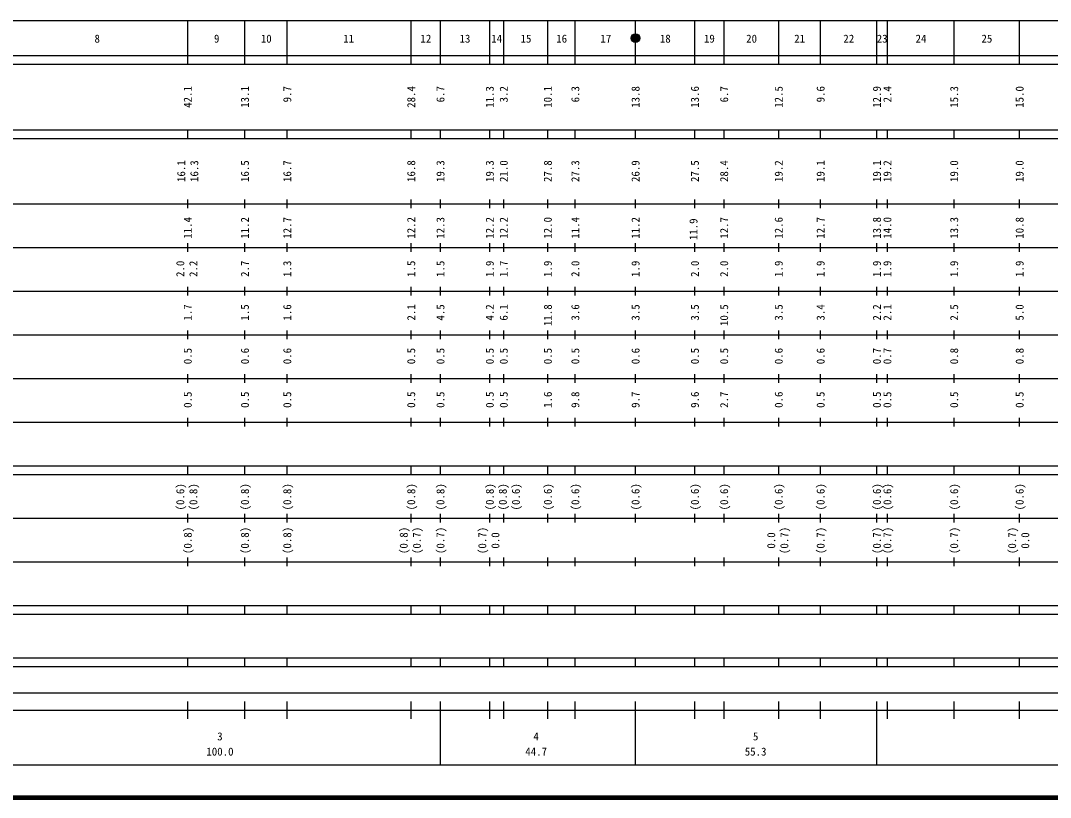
# Model space of a CAD drawing. Units: millimetres on the paper, enlarged 1000 times. Extents: x 40000 to 680000, y 20000 to 380000.
# Drawn here: x 271808 to 507760, y 20000 to 198006 of the extents above; entities that cross this region are included whole.
import ezdxf
from ezdxf.enums import TextEntityAlignment as Align

# ---------------------------------------------------------------- set-up
doc = ezdxf.new("R2010")
doc.units = ezdxf.units.MM
doc.header["$LTSCALE"] = 1000
doc.layers.add('M-TTL', color=2, linetype='Continuous', lineweight=140)
doc.layers.add('M-TTL-BAND', color=7, linetype='Continuous', lineweight=25)
doc.styles.add('ＭＳ ゴシック', font='')
doc.styles.get('ＭＳ ゴシック').set_extended_font_data('MS Gothic')

msp = doc.modelspace()

# ---------------------------------------------------------------- linework, layer by layer
at = {"layer": 'M-TTL'}
msp.add_line((40000, 20000), (680000, 20000), dxfattribs=at)
at = {"layer": 'M-TTL-BAND'}
for p, q in [((68000, 198000), (579000, 198000)), ((310100, 188000), (310100, 198000)), ((323200, 188000), (323200, 198000)), ((332900, 187999), (332900, 197999)), ((361300, 188006), (361300, 198006)), ((368000, 188000), (368000, 198000)), ((379300, 188000), (379300, 198000)), ((382500, 188000), (382500, 198000)), ((392600, 188000), (392600, 198000)), ((398900, 188000), (398900, 198000)), ((412700, 188000), (412700, 198000)), ((426300, 188000), (426300, 198000)), ((433000, 188000), (433000, 198000)), ((445500, 188000), (445500, 198000)), ((455100, 188000), (455100, 198000)), ((468000, 188000), (468000, 198000)), ((470400, 188000), (470400, 198000)), ((485700, 188000), (485700, 198000)), ((500700, 188000), (500700, 198000)), ((40000, 190000), (579000, 190000)), ((40000, 188000), (579000, 188000)), ((40000, 173000), (579000, 173000)), ((310100, 171000), (310100, 173000)), ((323200, 171000), (323200, 173000)), ((332900, 170999), (332900, 172999)), ((361300, 171006), (361300, 173006)), ((368000, 171000), (368000, 173000)), ((379300, 171000), (379300, 173000)), ((382500, 171000), (382500, 173000)), ((392600, 171000), (392600, 173000)), ((398900, 171000), (398900, 173000)), ((412700, 171000), (412700, 173000)), ((426300, 171000), (426300, 173000)), ((433000, 171000), (433000, 173000)), ((445500, 171000), (445500, 173000)), ((455100, 171000), (455100, 173000)), ((468000, 171000), (468000, 173000)), ((470400, 171000), (470400, 173000)), ((485700, 171000), (485700, 173000)), ((500700, 171000), (500700, 173000)), ((40000, 171000), (579000, 171000)), ((40000, 156000), (579000, 156000)), ((310100, 155000), (310100, 157000)), ((323200, 155000), (323200, 157000)), ((332900, 154999), (332900, 156999)), ((361300, 155006), (361300, 157006)), ((368000, 155000), (368000, 157000)), ((379300, 155000), (379300, 157000)), ((382500, 155000), (382500, 157000)), ((392600, 155000), (392600, 157000)), ((398900, 155000), (398900, 157000)), ((412700, 155000), (412700, 157000)), ((426300, 155000), (426300, 157000)), ((433000, 155000), (433000, 157000)), ((445500, 155000), (445500, 157000)), ((455100, 155000), (455100, 157000)), ((468000, 155000), (468000, 157000)), ((470400, 155000), (470400, 157000)), ((485700, 155000), (485700, 157000)), ((500700, 155000), (500700, 157000)), ((310100, 145000), (310100, 147000)), ((323200, 145000), (323200, 147000)), ((332900, 144999), (332900, 146999)), ((361300, 145006), (361300, 147006)), ((368000, 145000), (368000, 147000)), ((379300, 145000), (379300, 147000)), ((382500, 145000), (382500, 147000)), ((392600, 145000), (392600, 147000)), ((398900, 145000), (398900, 147000)), ((412700, 145000), (412700, 147000)), ((426300, 145000), (426300, 147000)), ((433000, 145000), (433000, 147000)), ((445500, 145000), (445500, 147000)), ((455100, 145000), (455100, 147000)), ((468000, 145000), (468000, 147000)), ((470400, 145000), (470400, 147000)), ((485700, 145000), (485700, 147000)), ((500700, 145000), (500700, 147000)), ((46000, 146000), (579000, 146000)), ((310100, 135000), (310100, 137000)), ((323200, 135000), (323200, 137000)), ((332900, 134999), (332900, 136999)), ((361300, 135006), (361300, 137006)), ((368000, 135000), (368000, 137000)), ((379300, 135000), (379300, 137000)), ((382500, 135000), (382500, 137000)), ((392600, 135000), (392600, 137000)), ((398900, 135000), (398900, 137000)), ((412700, 135000), (412700, 137000)), ((426300, 135000), (426300, 137000)), ((433000, 135000), (433000, 137000)), ((445500, 135000), (445500, 137000)), ((455100, 135000), (455100, 137000)), ((468000, 135000), (468000, 137000)), ((470400, 135000), (470400, 137000)), ((485700, 135000), (485700, 137000)), ((500700, 135000), (500700, 137000)), ((52000, 136000), (579000, 136000)), ((46000, 126000), (579000, 126000)), ((310100, 125000), (310100, 127000)), ((323200, 125000), (323200, 127000)), ((332900, 124999), (332900, 126999)), ((361300, 125006), (361300, 127006)), ((368000, 125000), (368000, 127000)), ((379300, 125000), (379300, 127000)), ((382500, 125000), (382500, 127000)), ((392600, 125000), (392600, 127000)), ((398900, 125000), (398900, 127000)), ((412700, 125000), (412700, 127000)), ((426300, 125000), (426300, 127000)), ((433000, 125000), (433000, 127000)), ((445500, 125000), (445500, 127000)), ((455100, 125000), (455100, 127000)), ((468000, 125000), (468000, 127000)), ((470400, 125000), (470400, 127000)), ((485700, 125000), (485700, 127000)), ((500700, 125000), (500700, 127000)), ((52000, 116000), (579000, 116000)), ((310100, 115000), (310100, 117000)), ((323200, 115000), (323200, 117000)), ((332900, 114999), (332900, 116999)), ((361300, 115006), (361300, 117006)), ((368000, 115000), (368000, 117000)), ((379300, 115000), (379300, 117000)), ((382500, 115000), (382500, 117000)), ((392600, 115000), (392600, 117000)), ((398900, 115000), (398900, 117000)), ((412700, 115000), (412700, 117000)), ((426300, 115000), (426300, 117000)), ((433000, 115000), (433000, 117000)), ((445500, 115000), (445500, 117000)), ((455100, 115000), (455100, 117000)), ((468000, 115000), (468000, 117000)), ((470400, 115000), (470400, 117000)), ((485700, 115000), (485700, 117000)), ((500700, 115000), (500700, 117000)), ((310100, 105000), (310100, 107000)), ((323200, 105000), (323200, 107000)), ((332900, 104999), (332900, 106999)), ((361300, 105006), (361300, 107006)), ((368000, 105000), (368000, 107000)), ((379300, 105000), (379300, 107000)), ((382500, 105000), (382500, 107000)), ((382500, 105000), (382500, 107000)), ((392600, 105000), (392600, 107000)), ((398900, 105000), (398900, 107000)), ((412700, 105000), (412700, 107000)), ((426300, 105000), (426300, 107000)), ((433000, 105000), (433000, 107000)), ((445500, 105000), (445500, 107000)), ((455100, 105000), (455100, 107000)), ((468000, 105000), (468000, 107000)), ((470400, 105000), (470400, 107000)), ((485700, 105000), (485700, 107000)), ((500700, 105000), (500700, 107000)), ((46000, 106000), (579000, 106000)), ((40000, 96000), (579000, 96000)), ((310100, 94000), (310100, 96000)), ((323200, 94000), (323200, 96000)), ((332900, 93999), (332900, 95999)), ((361300, 94006), (361300, 96006)), ((368000, 94000), (368000, 96000)), ((379300, 94000), (379300, 96000)), ((382500, 94000), (382500, 96000)), ((392600, 94000), (392600, 96000)), ((398900, 94000), (398900, 96000)), ((412700, 94000), (412700, 96000)), ((426300, 94000), (426300, 96000)), ((433000, 94000), (433000, 96000)), ((445500, 94000), (445500, 96000)), ((455100, 94000), (455100, 96000)), ((468000, 94000), (468000, 96000)), ((470400, 94000), (470400, 96000)), ((485700, 94000), (485700, 96000)), ((500700, 94000), (500700, 96000)), ((40000, 94000), (579000, 94000)), ((310100, 83000), (310100, 85000)), ((323200, 83000), (323200, 85000)), ((332900, 82999), (332900, 84999)), ((361300, 83006), (361300, 85006)), ((368000, 83000), (368000, 85000)), ((379300, 83000), (379300, 85000)), ((382500, 83000), (382500, 85000)), ((392600, 83000), (392600, 85000)), ((398900, 83000), (398900, 85000)), ((412700, 83000), (412700, 85000)), ((426300, 83000), (426300, 85000)), ((433000, 83000), (433000, 85000)), ((445500, 83000), (445500, 85000)), ((455100, 83000), (455100, 85000)), ((468000, 83000), (468000, 85000)), ((470400, 83000), (470400, 85000)), ((485700, 83000), (485700, 85000)), ((500700, 83000), (500700, 85000)), ((49000, 84000), (579000, 84000)), ((40000, 74000), (579000, 74000)), ((310100, 73000), (310100, 75000)), ((323200, 73000), (323200, 75000)), ((332900, 72999), (332900, 74999)), ((361300, 73006), (361300, 75006)), ((368000, 73000), (368000, 75000)), ((379300, 73000), (379300, 75000)), ((382500, 73000), (382500, 75000)), ((392600, 73000), (392600, 75000)), ((398900, 73000), (398900, 75000)), ((412700, 73000), (412700, 75000)), ((426300, 73000), (426300, 75000)), ((433000, 73000), (433000, 75000)), ((445500, 73000), (445500, 75000)), ((455100, 73000), (455100, 75000)), ((468000, 73000), (468000, 75000)), ((470400, 73000), (470400, 75000)), ((485700, 73000), (485700, 75000)), ((500700, 73000), (500700, 75000)), ((40000, 64000), (579000, 64000)), ((310100, 62000), (310100, 64000)), ((323200, 62000), (323200, 64000)), ((332900, 61999), (332900, 63999)), ((361300, 62006), (361300, 64006)), ((368000, 62000), (368000, 64000)), ((379300, 62000), (379300, 64000)), ((382500, 62000), (382500, 64000)), ((392600, 62000), (392600, 64000)), ((398900, 62000), (398900, 64000)), ((412700, 62000), (412700, 64000)), ((426300, 62000), (426300, 64000)), ((433000, 62000), (433000, 64000)), ((445500, 62000), (445500, 64000)), ((455100, 62000), (455100, 64000)), ((468000, 62000), (468000, 64000)), ((470400, 62000), (470400, 64000)), ((485700, 62000), (485700, 64000)), ((500700, 62000), (500700, 64000)), ((40000, 62000), (579000, 62000)), ((40000, 52000), (579000, 52000)), ((310100, 50000), (310100, 52000)), ((323200, 50000), (323200, 52000)), ((332900, 49999), (332900, 51999)), ((361300, 50006), (361300, 52006)), ((368000, 50000), (368000, 52000)), ((379300, 50000), (379300, 52000)), ((382500, 50000), (382500, 52000)), ((392600, 50000), (392600, 52000)), ((398900, 50000), (398900, 52000)), ((412700, 50000), (412700, 52000)), ((426300, 50000), (426300, 52000)), ((433000, 50000), (433000, 52000)), ((445500, 50000), (445500, 52000)), ((455100, 50000), (455100, 52000)), ((468000, 50000), (468000, 52000)), ((470400, 50000), (470400, 52000)), ((485700, 50000), (485700, 52000)), ((500700, 50000), (500700, 52000)), ((40000, 50000), (579000, 50000)), ((71000, 44000), (565498, 44000)), ((310100, 38000), (310100, 42000)), ((323200, 38001), (323200, 42000)), ((332900, 38000), (332900, 41999)), ((361300, 38006), (361300, 42006)), ((368000, 27500), (368000, 42000)), ((379300, 38000), (379300, 42000)), ((382500, 38000), (382500, 42000)), ((392600, 38000), (392600, 42000)), ((398900, 38000), (398900, 42000)), ((412700, 27500), (412700, 42000)), ((426300, 38000), (426300, 42000)), ((433000, 38000), (433000, 42000)), ((445500, 38000), (445500, 42000)), ((455100, 38000), (455100, 42000)), ((468000, 27500), (468000, 42000)), ((470400, 38000), (470400, 42000)), ((485700, 38000), (485700, 42000)), ((500700, 38000), (500700, 42000)), ((40000, 40000), (579000, 40000)), ((68000, 27500), (579000, 27500))]:
    msp.add_line(p, q, dxfattribs=at)
for radius in [1000, 900, 800, 700, 600, 500, 400, 300, 200, 100]:
    msp.add_circle((412700, 194000), radius, dxfattribs=at)

# ---------------------------------------------------------------- texts
at = {"layer": 'M-TTL-BAND', "style": 'ＭＳ ゴシック'}
for s, p in [('8', (289368, 192405)), ('9', (316739, 192405)), ('10', (328091, 192405)), ('11', (346978, 192405)), ('12', (364663, 192405)), ('13', (373620, 192405)), ('14', (380883, 192405)), ('15', (387591, 192405)), ('16', (395777, 192405)), ('17', (405905, 192405)), ('18', (419520, 192405)), ('19', (429621, 192405)), ('20', (439296, 192405)), ('21', (450320, 192405)), ('22', (461560, 192405)), ('23', (469209, 192405)), ('24', (478110, 192405)), ('25', (493203, 192405)), ('3', (317481, 32523)), ('4', (389933, 32523)), ('5', (440219, 32523)), ('100.0', (317481, 29033)), ('44.7', (389933, 29033)), ('55.3', (440219, 29033))]:
    msp.add_text(s, height=1833, dxfattribs=at).set_placement(p, align=Align.BOTTOM_CENTER)
for s, p in [('42.1', (310100, 183000)), ('13.1', (323200, 183000)), ('9.7', (332900, 182999)), ('28.4', (361300, 183006)), ('6.7', (368000, 182999)), ('11.3', (379300, 183000)), ('3.2', (382500, 183000)), ('10.1', (392600, 183000)), ('6.3', (398900, 183000)), ('13.8', (412700, 183000)), ('13.6', (426300, 183000)), ('6.7', (433000, 183000)), ('12.5', (445500, 183000)), ('9.6', (455100, 183000)), ('12.9', (468000, 183000)), ('2.4', (470400, 183000)), ('15.3', (485700, 183000)), ('15.0', (500700, 183000)), ('16.1', (308600, 166000)), ('16.3', (311600, 166000)), ('16.5', (323200, 166000)), ('16.7', (332900, 165999)), ('16.8', (361300, 166006)), ('19.3', (368000, 165999)), ('19.3', (379300, 166000)), ('21.0', (382500, 166000)), ('27.8', (392600, 166000)), ('27.3', (398900, 166000)), ('26.9', (412700, 166000)), ('27.5', (426300, 166000)), ('28.4', (433000, 166000)), ('19.2', (445500, 166000)), ('19.1', (455100, 166000)), ('19.1', (468000, 166000)), ('19.2', (470400, 166000)), ('19.0', (485700, 166000)), ('19.0', (500700, 166000)), ('11.4', (310100, 153000)), ('11.2', (323200, 153000)), ('12.7', (332900, 152999)), ('12.2', (361300, 153006)), ('12.3', (368000, 152999)), ('12.2', (379300, 153000)), ('12.2', (382500, 153000)), ('12.0', (392600, 153000)), ('11.4', (398900, 153000)), ('11.2', (412700, 153000)), ('11.9', (425977, 152677)), ('12.7', (433000, 153000)), ('12.6', (445500, 153000)), ('12.7', (455100, 153000)), ('13.8', (468000, 153000)), ('14.0', (470400, 153000)), ('13.3', (485700, 153000)), ('10.8', (500700, 153000)), ('2.7', (323200, 143000)), ('1.3', (332900, 142999)), ('1.5', (361300, 143006)), ('1.5', (368000, 142999)), ('1.9', (379300, 143000)), ('1.7', (382500, 143000)), ('1.9', (392600, 143000)), ('2.0', (398900, 143000)), ('1.9', (412700, 143000)), ('2.0', (426300, 143000)), ('2.0', (433000, 143000)), ('1.9', (445500, 143000)), ('1.9', (455100, 143000)), ('1.9', (468000, 143000)), ('1.9', (470400, 143000)), ('1.9', (485700, 143000)), ('1.9', (500700, 143000)), ('1.7', (310100, 133000)), ('1.5', (323200, 133000)), ('1.6', (332900, 132999)), ('2.1', (361300, 133006)), ('4.5', (368000, 132999)), ('4.2', (379300, 133000)), ('6.1', (382500, 133000)), ('11.8', (392600, 133000)), ('3.6', (398900, 133000)), ('3.5', (412700, 133000)), ('3.5', (426300, 133000)), ('10.5', (433000, 133000)), ('3.5', (445500, 133000)), ('3.4', (455100, 133000)), ('2.2', (468000, 133000)), ('2.1', (470400, 133000)), ('2.5', (485700, 133000)), ('5.0', (500700, 133000)), ('0.5', (310100, 123000)), ('0.6', (323200, 123000)), ('0.6', (332900, 122999)), ('0.5', (361300, 123006)), ('0.5', (368000, 122999)), ('0.5', (379300, 123000)), ('0.5', (382500, 123000)), ('0.5', (392600, 123000)), ('0.5', (398900, 123000)), ('0.6', (412700, 123000)), ('0.5', (426300, 123000)), ('0.5', (433000, 123000)), ('0.6', (445500, 123000)), ('0.6', (455100, 123000)), ('0.7', (468000, 123000)), ('0.7', (470400, 123000)), ('0.8', (485700, 123000)), ('0.8', (500700, 123000)), ('0.5', (310100, 113000)), ('0.5', (323200, 113000)), ('0.5', (332900, 112999)), ('0.5', (361300, 113006)), ('0.5', (368000, 112999)), ('0.5', (379300, 113000)), ('0.5', (382500, 113000)), ('1.6', (392600, 113000)), ('9.8', (398900, 113000)), ('9.7', (412700, 113000)), ('9.6', (426300, 113000)), ('2.7', (433000, 113000)), ('0.6', (445500, 113000)), ('0.5', (455100, 113000)), ('0.5', (468000, 113000)), ('0.5', (470400, 113000)), ('0.5', (485700, 113000)), ('0.5', (500700, 113000)), ('(0.8)', (323200, 92000)), ('(0.8)', (332900, 91999)), ('(0.8)', (361300, 92006)), ('(0.8)', (368000, 91999)), ('(0.8)', (379300, 92000)), ('(0.6)', (392600, 92000)), ('(0.6)', (398900, 92000)), ('(0.6)', (412700, 92000)), ('(0.6)', (426300, 92000)), ('(0.6)', (433000, 92000)), ('(0.6)', (445500, 92000)), ('(0.6)', (455100, 92000)), ('(0.6)', (468000, 92000)), ('(0.6)', (470400, 92000)), ('(0.6)', (485700, 92000)), ('(0.6)', (500700, 92000)), ('(0.8)', (310100, 82000)), ('(0.8)', (323200, 82000)), ('(0.8)', (332900, 81999)), ('(0.7)', (368000, 81999)), ('(0.7)', (455100, 82000)), ('(0.7)', (468000, 82000)), ('(0.7)', (470400, 82000)), ('(0.7)', (485700, 82000))]:
    msp.add_text(s, height=1833, rotation=90, dxfattribs=at).set_placement(p, align=Align.MIDDLE_RIGHT)
for s, p in [('2.0', (309850, 141125)), ('2.2', (312850, 141125)), ('(0.6)', (309850, 88875)), ('(0.8)', (312850, 88875)), ('(0.8)', (383750, 88875)), ('(0.6)', (386750, 88875)), ('(0.8)', (361050, 78881)), ('(0.7)', (364050, 78881)), ('(0.7)', (379050, 78875)), ('0.0', (382050, 78875)), ('0.0', (445250, 78875)), ('(0.7)', (448250, 78875)), ('(0.7)', (500450, 78875)), ('0.0', (503450, 78875))]:
    msp.add_text(s, height=1833, rotation=90, dxfattribs=at).set_placement(p, align=Align.BOTTOM_CENTER)

doc.saveas('drawing.dxf')
